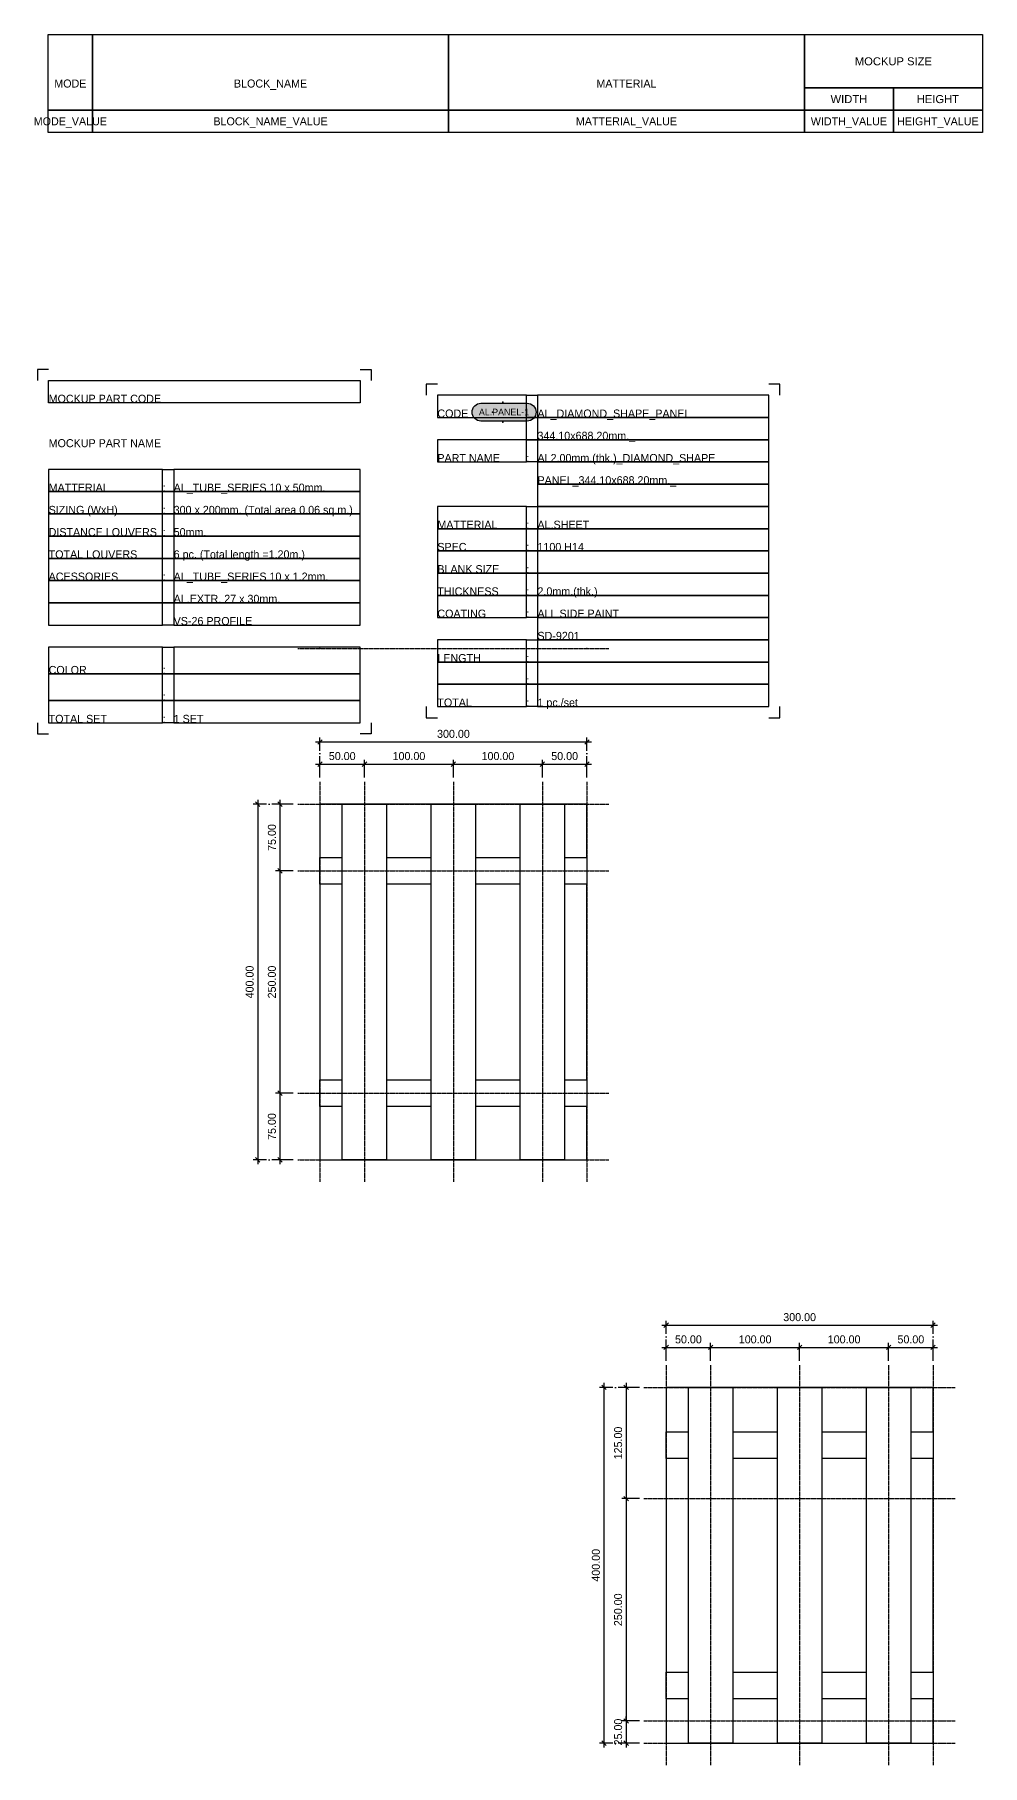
# Model space of a CAD drawing. Header units: millimetres. Extents: x -244126 to 368105, y -173968 to 259060.
# Drawn here: x -2555 to -1490, y 13661 to 15607 of the extents above; entities that cross this region are included whole.
import ezdxf
from ezdxf.enums import TextEntityAlignment as Align

# ---------------------------------------------------------------- set-up
doc = ezdxf.new("R2010")
doc.units = ezdxf.units.MM
doc.header["$MEASUREMENT"] = 0
for name, pattern in [('ACAD_ISO04W100', [30, 24, -3, 0, -3]), ('BORDER2', [22.225, 6.35, -3.175, 6.35, -3.175, 0, -3.175]), ('CENTER', [2, 1.25, -0.25, 0.25, -0.25])]:
    doc.linetypes.add(name, pattern=pattern)
for name, color, linetype in [('000 - GRID', 8, 'CENTER'), ('000 - H A T C H', 8, 'Continuous'), ('000 - SYMBOL CON', 1, 'Continuous'), ('000 - T E X T', 4, 'Continuous'), ('000 - WIPEOUT', 250, 'Continuous'), ('001 - ASCESSORIES', 1, 'Continuous'), ('002 - STRUCTURAL STEEL', 4, 'Continuous'), ('A04_TUBE SERIES', 7, 'Continuous')]:
    doc.layers.add(name, color=color, linetype=linetype)
doc.styles.add('CORDIA', font='cordia.shx')
doc.styles.add('MtXpl_BrowalliaUPC', font='BrowalliaUPC.ttf')
doc.styles.get("Standard").update_dxf_attribs({"font": 'arial.ttf'})
doc.styles.add('TA', font='Cordia New.ttf', dxfattribs={"height": 4.5})
doc.dimstyles.new('DIM E-E', dxfattribs={"dimscale": 2, "dimtxt": 0.18, "dimasz": 0.1, "dimexe": 0.1, "dimexo": 0.1, "dimgap": 0.09, "dimtad": 1, "dimtoh": 1, "dimzin": 0, "dimdsep": 46, "dimtxsty": 'CORDIA', "dimblk": 'OBLIQUE', "dimcen": 0.1, "dimdle": 0.1, "dimclrd": 40, "dimclre": 140, "dimclrt": 3, "dimadec": 0, "dimazin": 0, "dimtfac": 1, "dimtix": 1, "dimtmove": 2, "dimatfit": 3, "dimfxl": 1, "dimtolj": 1, "dimtzin": 0, "dimarcsym": 0})

# ---------------------------------------------------------------- blocks, each defined once
blk = doc.blocks.new('*U1560')
at = {"layer": 'Defpoints', "color": 250}
for points in [[(0, 2.5), (-2.5, 2.5), (-2.5, 0)], [(70, 2.5), (72.5, 2.5), (72.5, 0)], [(-2.5, -77), (-2.5, -79.5), (0, -79.5)], [(72.5, -77), (72.5, -79.5), (70, -79.5)]]:
    blk.add_lwpolyline(points, dxfattribs=at)
for points in [[(0, 0), (70, 0), (70, -5), (0, -5)], [(0, -25), (25.6, -25), (25.6, -20), (0, -20)], [(25.6, -20), (28.1, -20), (28.1, -25), (25.6, -25)], [(28.1, -25), (70, -25), (70, -20), (28.1, -20)], [(0, -30), (25.6, -30), (25.6, -25), (0, -25)], [(25.6, -25), (28.1, -25), (28.1, -30), (25.6, -30)], [(28.1, -30), (70, -30), (70, -25), (28.1, -25)], [(0, -35), (25.6, -35), (25.6, -30), (0, -30)], [(25.6, -30), (28.1, -30), (28.1, -35), (25.6, -35)], [(28.1, -35), (70, -35), (70, -30), (28.1, -30)], [(0, -40), (25.6, -40), (25.6, -35), (0, -35)], [(25.6, -35), (28.1, -35), (28.1, -40), (25.6, -40)], [(28.1, -40), (70, -40), (70, -35), (28.1, -35)], [(0, -45), (25.6, -45), (25.6, -40), (0, -40)], [(25.6, -40), (28.1, -40), (28.1, -45), (25.6, -45)], [(28.1, -45), (70, -45), (70, -40), (28.1, -40)], [(0, -50), (25.6, -50), (25.6, -45), (0, -45)], [(25.6, -45), (28.1, -45), (28.1, -50), (25.6, -50)], [(28.1, -50), (70, -50), (70, -45), (28.1, -45)], [(0, -55), (25.6, -55), (25.6, -50), (0, -50)], [(25.6, -50), (28.1, -50), (28.1, -55), (25.6, -55)], [(28.1, -55), (70, -55), (70, -50), (28.1, -50)], [(0, -66), (25.6, -66), (25.6, -60), (0, -60)], [(25.6, -60), (28.1, -60), (28.1, -66), (25.6, -66)], [(28.1, -66), (70, -66), (70, -60), (28.1, -60)], [(0, -72), (25.6, -72), (25.6, -66), (0, -66)], [(25.6, -66), (28.1, -66), (28.1, -72), (25.6, -72)], [(28.1, -72), (70, -72), (70, -66), (28.1, -66)], [(0, -77), (25.6, -77), (25.6, -72), (0, -72)], [(25.6, -72), (28.1, -72), (28.1, -77), (25.6, -77)], [(28.1, -77), (70, -77), (70, -72), (28.1, -72)]]:
    blk.add_lwpolyline(points, close=True, dxfattribs=at)
at = {"layer": '000 - T E X T', "linetype": 'BORDER2', "style": 'TA'}
for s, p in [('MOCKUP PART CODE', (0, -5)), ('MOCKUP PART NAME', (0, -15)), ('MATTERIAL', (0, -25)), (':', (25.6, -25)), ('SIZING (WxH)', (0, -30)), (':', (25.6, -30)), ('DISTANCE LOUVERS', (0, -35)), (':', (25.6, -35)), ('TOTAL LOUVERS', (0, -40)), ('ACESSORIES', (0, -45)), (':', (25.6, -45)), (':', (25.6, -66)), (':', (25.6, -72)), ('TOTAL SET', (0, -77)), (':', (25.6, -77))]:
    blk.add_text(s, height=1.8, dxfattribs=at).set_placement(p)
blk.add_text('COLOR', height=1.8, dxfattribs=at).set_placement((0, -65.1), align=Align.MIDDLE_LEFT)
at = {"layer": '000 - T E X T', "style": 'TA'}
for tag, p in [('CODE_VALUE_1', (28.1, -5)), ('CODE_VALUE_2', (28.1, -10)), ('PART_NAME_VALUE_1', (28.1, -15)), ('PART_NAME_VALUE_2', (28.1, -20)), ('MATTERIAL_VALUE', (28.1, -25)), ('SIZING_VALUE', (28.1, -30)), ('DISTANCE_LOUVERS_VALUE', (28.1, -35)), ('TOTAL_LOUVERS_VALUE1', (28.1, -40)), ('ACESSORIES_VALUE1', (28.1, -45)), ('ACESSORIES_VALUE2', (28.1, -50)), ('ACESSORIES_VALUE3', (28.1, -55)), ('COATING_VALUE_1', (28.1, -66)), ('COATING_VALUE_2', (28.1, -72)), ('TOTAL_SET_VALUE', (28.1, -77))]:
    blk.add_attdef(tag, p, '', height=1.8, dxfattribs=at)
blk = doc.blocks.new('*U560')
at = {"layer": '002 - STRUCTURAL STEEL', "color": 0, "linetype": 'ByBlock'}
blk.add_lwpolyline([(0, 5), (10, 5), (10, 0), (0, 0)], close=True, dxfattribs=at)
blk = doc.blocks.new('*U561')
at = {"layer": '002 - STRUCTURAL STEEL', "color": 0, "linetype": 'ByBlock'}
blk.add_lwpolyline([(0, 17), (10, 17), (10, 0), (0, 0)], close=True, dxfattribs=at)
blk = doc.blocks.new('*U567')
at = {"layer": '002 - STRUCTURAL STEEL', "color": 0, "linetype": 'ByBlock'}
blk.add_lwpolyline([(0, 17), (80, 17), (80, 0), (0, 0)], close=True, dxfattribs=at)
blk = doc.blocks.new('*U4911')
at = {"layer": '002 - STRUCTURAL STEEL', "color": 0, "linetype": 'ByBlock'}
blk.add_lwpolyline([(0, 5), (80, 5), (80, 0), (0, 0)], close=True, dxfattribs=at)
blk = doc.blocks.new('*U568')
at = {"layer": '002 - STRUCTURAL STEEL', "color": 0, "linetype": 'ByBlock'}
blk.add_lwpolyline([(0, 12), (40, 12), (40, 0), (0, 0)], close=True, dxfattribs=at)
blk = doc.blocks.new('*U4914')
at = {"layer": '002 - STRUCTURAL STEEL', "color": 0, "linetype": 'ByBlock'}
blk.add_lwpolyline([(0, 5), (20, 5), (20, 0), (0, 0)], close=True, dxfattribs=at)
blk = doc.blocks.new('A$C829836ee')
for p in [(0, 3), (0, -3)]:
    blk.add_point(p)
blk = doc.blocks.new('*U4979')
at = {"layer": '000 - H A T C H'}
h = blk.add_hatch(color=250, dxfattribs=at)
h.dxf.hatch_style = 1
edge = h.paths.add_edge_path()
edge.add_arc((9.8, -3.8), 2, 90, 270, ccw=False)
edge.add_line((9.8, -1.8), (20.19, -1.8))
edge.add_arc((20.19, -3.8), 2, -90, 90, ccw=False)
edge.add_line((20.19, -5.8), (9.8, -5.8))
at = {"layer": '000 - SYMBOL CON', "color": 2}
blk.add_lwpolyline([(9.8, -5.8, -1), (9.8, -1.8), (20.19, -1.8, -1), (20.19, -5.8)], format="xyb", close=True, dxfattribs=at)
at = {"layer": 'A04_TUBE SERIES', "color": 3}
blk.add_point((12.41, -3.8), dxfattribs=at)
at = {"layer": 'Defpoints', "color": 250}
for points in [[(0, 2.5), (-2.5, 2.5), (-2.5, 0)], [(77, 0), (77, 2.5), (74.5, 2.5)], [(-2.5, -70), (-2.5, -72.5), (0, -72.5)], [(74.5, -72.5), (77, -72.5), (77, -70)]]:
    blk.add_lwpolyline(points, dxfattribs=at)
for points in [[(0, -5), (20, -5), (20, 0), (0, 0)], [(20, 0), (22.5, 0), (22.5, -5), (20, -5)], [(22.5, -5), (74.5, -5), (74.5, 0), (22.5, 0)], [(20, -5), (22.5, -5), (22.5, -10), (20, -10)], [(22.5, -10), (74.5, -10), (74.5, -5), (22.5, -5)], [(0, -15), (20, -15), (20, -10), (0, -10)], [(20, -10), (22.5, -10), (22.5, -15), (20, -15)], [(22.5, -15), (74.5, -15), (74.5, -10), (22.5, -10)], [(22.5, -20), (74.5, -20), (74.5, -15), (22.5, -15)], [(22.5, -25), (74.5, -25), (74.5, -20), (22.5, -20)], [(0, -30), (20, -30), (20, -25), (0, -25)], [(20, -25), (22.5, -25), (22.5, -30), (20, -30)], [(22.5, -30), (74.5, -30), (74.5, -25), (22.5, -25)], [(0, -35), (20, -35), (20, -30), (0, -30)], [(20, -30), (22.5, -30), (22.5, -35), (20, -35)], [(22.5, -35), (74.5, -35), (74.5, -30), (22.5, -30)], [(0, -40), (20, -40), (20, -35), (0, -35)], [(20, -35), (22.5, -35), (22.5, -40), (20, -40)], [(22.5, -40), (74.5, -40), (74.5, -35), (22.5, -35)], [(0, -45), (20, -45), (20, -40), (0, -40)], [(20, -40), (22.5, -40), (22.5, -45), (20, -45)], [(22.5, -45), (74.5, -45), (74.5, -40), (22.5, -40)], [(0, -50), (20, -50), (20, -45), (0, -45)], [(20, -45), (22.5, -45), (22.5, -50), (20, -50)], [(22.5, -50), (74.5, -50), (74.5, -45), (22.5, -45)], [(22.5, -55), (74.5, -55), (74.5, -50), (22.5, -50)], [(0, -60), (20, -60), (20, -55), (0, -55)], [(20, -55), (22.5, -55), (22.5, -60), (20, -60)], [(22.5, -60), (74.5, -60), (74.5, -55), (22.5, -55)], [(0, -65), (20, -65), (20, -60), (0, -60)], [(20, -60), (22.5, -60), (22.5, -65), (20, -65)], [(22.5, -65), (74.5, -65), (74.5, -60), (22.5, -60)], [(0, -70), (20, -70), (20, -65), (0, -65)], [(20, -65), (22.5, -65), (22.5, -70), (20, -70)], [(22.5, -70), (74.5, -70), (74.5, -65), (22.5, -65)]]:
    blk.add_lwpolyline(points, close=True, dxfattribs=at)
at = {"xscale": 0.7454636594928784, "yscale": 0.7454636594928784, "zscale": 0.7454636594928784}
blk.add_blockref('A$C829836ee', (14.71, -3.8), dxfattribs=at)
at = {"layer": '000 - T E X T', "linetype": 'BORDER2', "style": 'TA'}
for s, p in [('CODE', (0, -5)), ('PART NAME', (0, -15)), (':', (20, -15)), ('MATTERIAL', (0, -30)), (':', (20, -30)), ('SPEC', (0, -35)), (':', (20, -35)), ('BLANK SIZE', (0, -40)), (':', (20, -40)), ('THICKNESS', (0, -45)), (':', (20, -45)), ('COATING', (0, -50)), (':', (20, -50)), ('LENGTH', (0, -60)), (':', (20, -60)), (':', (20, -65)), ('TOTAL', (0, -70)), (':', (20, -70))]:
    blk.add_text(s, height=1.8, dxfattribs=at).set_placement(p)
at = {"layer": '000 - T E X T', "style": 'TA', "flags": 1}
blk.add_attdef('BLK_NAME', (1.99, 0.93), '', height=1.8, dxfattribs=at)
at = {"layer": '000 - T E X T', "style": 'MtXpl_BrowalliaUPC'}
blk.add_attdef('NO.CODE', text='', height=1.49, dxfattribs=at).set_placement((14.98, -3.76), align=Align.MIDDLE_CENTER)
at = {"layer": '000 - T E X T', "style": 'TA'}
for tag, p in [('CODE_VALUE_1', (22.5, -5)), ('CODE_VALUE_2', (22.5, -10)), ('PART_NAME_VALUE_1', (22.5, -15)), ('PART_NAME_VALUE_2', (22.5, -20)), ('PART_NAME_VALUE_3', (22.5, -25)), ('MATTERIAL_VALUE_1', (22.5, -30)), ('SPEC_VALUE', (22.5, -35)), ('BLANK_SIZE_VALUE', (22.5, -40)), ('THICKNESS_VALUE', (22.5, -45)), ('COATING_VALUE_1', (22.5, -50)), ('COATING_VALUE_2', (22.5, -55)), ('LENGTH_VALUE_1', (22.5, -60)), ('LENGTH_VALUE_2', (22.5, -65)), ('TOTAL_VALUE', (22.5, -70))]:
    blk.add_attdef(tag, p, '', height=1.8, dxfattribs=at)
blk = doc.blocks.new('*U745')
at = {"color": 3}
blk.add_point((0, -400), dxfattribs=at)
at = {"layer": '000 - GRID', "color": 0, "linetype": 'ByBlock'}
blk.add_line((0, 25), (0, -425), dxfattribs=at)
at = {"layer": '000 - GRID', "color": 0}
blk.add_point((0, 0), dxfattribs=at)
at = {"style": 'TA', "flags": 1}
blk.add_attdef('LOCATION', (6, 6), '', height=4.5, dxfattribs=at)
blk = doc.blocks.new('*U548')
at = {"color": 3}
blk.add_point((0, -300), dxfattribs=at)
at = {"layer": '000 - GRID', "color": 0, "linetype": 'ByBlock'}
blk.add_line((0, 25), (0, -325), dxfattribs=at)
at = {"layer": '000 - GRID', "color": 0}
blk.add_point((0, 0), dxfattribs=at)
at = {"style": 'TA', "flags": 1}
blk.add_attdef('LOCATION', (6, 6), '', height=4.5, dxfattribs=at)
blk = doc.blocks.new('*U746')
at = {"color": 0}
blk.add_wipeout([(-150, 15), (150, 15), (150, -15), (-150, -15)], dxfattribs=at).dxf.layer = '000 - WIPEOUT'
at = {"layer": '002 - STRUCTURAL STEEL', "color": 0, "linetype": 'ByBlock'}
blk.add_lwpolyline([(-150, 15), (150, 15), (150, -15), (-150, -15)], close=True, dxfattribs=at)
blk = doc.blocks.new('*U747')
at = {"color": 0}
blk.add_wipeout([(-25, 400), (25, 400), (25, 0), (-25, 0)], dxfattribs=at).dxf.layer = '000 - WIPEOUT'
at = {"layer": '002 - STRUCTURAL STEEL', "color": 0, "linetype": 'ByBlock'}
blk.add_lwpolyline([(-25, 400), (25, 400), (25, 0), (-25, 0)], close=True, dxfattribs=at)
blk = doc.blocks.new('_Oblique')
at = {"color": 0, "linetype": 'ByBlock', "lineweight": -2}
blk.add_line((-0.5, -0.5), (0.5, 0.5), dxfattribs=at)
blk = doc.blocks.new('*D2391')
at = {"layer": 'A04_TUBE SERIES', "color": 40, "lineweight": -2, "transparency": 16777216}
blk.add_line((-1850.2, 14130.8), (-1790.2, 14130.8), dxfattribs=at)
at = {"layer": 'A04_TUBE SERIES', "color": 140, "linetype": 'ACAD_ISO04W100', "lineweight": -2, "transparency": 16777216}
for p, q in [((-1845.2, 14115.8), (-1845.2, 14135.8)), ((-1795.2, 14115.8), (-1795.2, 14135.8))]:
    blk.add_line(p, q, dxfattribs=at)
at = {"layer": 'Defpoints', "color": 0, "transparency": 16777216}
for p in [(-1795.2, 14130.8), (-1845.2, 14110.8), (-1795.2, 14110.8)]:
    blk.add_point(p, dxfattribs=at)
at = {"layer": 'A04_TUBE SERIES', "color": 40, "lineweight": -2, "transparency": 16777216, "xscale": 5, "yscale": 5, "zscale": 5, "rotation": 180}
blk.add_blockref('_Oblique', (-1845.2, 14130.8), dxfattribs=at)
at = {"layer": 'A04_TUBE SERIES', "color": 40, "lineweight": -2, "transparency": 16777216, "xscale": 5, "yscale": 5, "zscale": 5}
blk.add_blockref('_Oblique', (-1795.2, 14130.8), dxfattribs=at)
at = {"layer": 'A04_TUBE SERIES', "color": 3, "transparency": 16777216, "insert": (-1820.2, 14139.8), "char_height": 9, "attachment_point": 5, "style": 'CORDIA'}
blk.add_mtext('\\A1;50.00', dxfattribs=at)
blk = doc.blocks.new('*D2392')
at = {"layer": 'A04_TUBE SERIES', "color": 40, "lineweight": -2, "transparency": 16777216}
blk.add_line((-1800.2, 14130.8), (-1690.2, 14130.8), dxfattribs=at)
at = {"layer": 'A04_TUBE SERIES', "color": 140, "linetype": 'ACAD_ISO04W100', "lineweight": -2, "transparency": 16777216}
for p, q in [((-1795.2, 14115.8), (-1795.2, 14135.8)), ((-1695.2, 14115.8), (-1695.2, 14135.8))]:
    blk.add_line(p, q, dxfattribs=at)
at = {"layer": 'Defpoints', "color": 0, "transparency": 16777216}
for p in [(-1695.2, 14130.8), (-1795.2, 14110.8), (-1695.2, 14110.8)]:
    blk.add_point(p, dxfattribs=at)
at = {"layer": 'A04_TUBE SERIES', "color": 40, "lineweight": -2, "transparency": 16777216, "xscale": 5, "yscale": 5, "zscale": 5, "rotation": 180}
blk.add_blockref('_Oblique', (-1795.2, 14130.8), dxfattribs=at)
at = {"layer": 'A04_TUBE SERIES', "color": 40, "lineweight": -2, "transparency": 16777216, "xscale": 5, "yscale": 5, "zscale": 5}
blk.add_blockref('_Oblique', (-1695.2, 14130.8), dxfattribs=at)
at = {"layer": 'A04_TUBE SERIES', "color": 3, "transparency": 16777216, "insert": (-1745.2, 14139.8), "char_height": 9, "attachment_point": 5, "style": 'CORDIA'}
blk.add_mtext('\\A1;100.00', dxfattribs=at)
blk = doc.blocks.new('*D2393')
at = {"layer": 'A04_TUBE SERIES', "color": 40, "lineweight": -2, "transparency": 16777216}
blk.add_line((-1700.2, 14130.8), (-1590.2, 14130.8), dxfattribs=at)
at = {"layer": 'A04_TUBE SERIES', "color": 140, "linetype": 'ACAD_ISO04W100', "lineweight": -2, "transparency": 16777216}
for p, q in [((-1695.2, 14115.8), (-1695.2, 14135.8)), ((-1595.2, 14115.8), (-1595.2, 14135.8))]:
    blk.add_line(p, q, dxfattribs=at)
at = {"layer": 'Defpoints', "color": 0, "transparency": 16777216}
for p in [(-1595.2, 14130.8), (-1695.2, 14110.8), (-1595.2, 14110.8)]:
    blk.add_point(p, dxfattribs=at)
at = {"layer": 'A04_TUBE SERIES', "color": 40, "lineweight": -2, "transparency": 16777216, "xscale": 5, "yscale": 5, "zscale": 5, "rotation": 180}
blk.add_blockref('_Oblique', (-1695.2, 14130.8), dxfattribs=at)
at = {"layer": 'A04_TUBE SERIES', "color": 40, "lineweight": -2, "transparency": 16777216, "xscale": 5, "yscale": 5, "zscale": 5}
blk.add_blockref('_Oblique', (-1595.2, 14130.8), dxfattribs=at)
at = {"layer": 'A04_TUBE SERIES', "color": 3, "transparency": 16777216, "insert": (-1645.2, 14139.8), "char_height": 9, "attachment_point": 5, "style": 'CORDIA'}
blk.add_mtext('\\A1;100.00', dxfattribs=at)
blk = doc.blocks.new('*D2394')
at = {"layer": 'A04_TUBE SERIES', "color": 40, "lineweight": -2, "transparency": 16777216}
blk.add_line((-1600.2, 14130.8), (-1540.2, 14130.8), dxfattribs=at)
at = {"layer": 'A04_TUBE SERIES', "color": 140, "linetype": 'ACAD_ISO04W100', "lineweight": -2, "transparency": 16777216}
for p, q in [((-1595.2, 14115.8), (-1595.2, 14135.8)), ((-1545.2, 14115.8), (-1545.2, 14135.8))]:
    blk.add_line(p, q, dxfattribs=at)
at = {"layer": 'Defpoints', "color": 0, "transparency": 16777216}
for p in [(-1545.2, 14130.8), (-1595.2, 14110.8), (-1545.2, 14110.8)]:
    blk.add_point(p, dxfattribs=at)
at = {"layer": 'A04_TUBE SERIES', "color": 40, "lineweight": -2, "transparency": 16777216, "xscale": 5, "yscale": 5, "zscale": 5, "rotation": 180}
blk.add_blockref('_Oblique', (-1595.2, 14130.8), dxfattribs=at)
at = {"layer": 'A04_TUBE SERIES', "color": 40, "lineweight": -2, "transparency": 16777216, "xscale": 5, "yscale": 5, "zscale": 5}
blk.add_blockref('_Oblique', (-1545.2, 14130.8), dxfattribs=at)
at = {"layer": 'A04_TUBE SERIES', "color": 3, "transparency": 16777216, "insert": (-1570.2, 14139.8), "char_height": 9, "attachment_point": 5, "style": 'CORDIA'}
blk.add_mtext('\\A1;50.00', dxfattribs=at)
blk = doc.blocks.new('*D2395')
at = {"layer": 'A04_TUBE SERIES', "color": 40, "lineweight": -2, "transparency": 16777216}
blk.add_line((-1890.2, 14090.8), (-1890.2, 13955.8), dxfattribs=at)
at = {"layer": 'A04_TUBE SERIES', "color": 140, "linetype": 'ACAD_ISO04W100', "lineweight": -2, "transparency": 16777216}
for p, q in [((-1875.2, 14085.8), (-1895.2, 14085.8)), ((-1875.2, 13960.8), (-1895.2, 13960.8))]:
    blk.add_line(p, q, dxfattribs=at)
at = {"layer": 'Defpoints', "color": 0, "transparency": 16777216}
for p in [(-1870.2, 14085.8), (-1890.2, 13960.8), (-1870.2, 13960.8)]:
    blk.add_point(p, dxfattribs=at)
at = {"layer": 'A04_TUBE SERIES', "color": 40, "lineweight": -2, "transparency": 16777216, "xscale": 5, "yscale": 5, "zscale": 5}
for p, rotation in [((-1890.2, 14085.8), 90), ((-1890.2, 13960.8), 270)]:
    blk.add_blockref('_Oblique', p, dxfattribs=dict(at, rotation=rotation))
at = {"layer": 'A04_TUBE SERIES', "color": 3, "transparency": 16777216, "insert": (-1899.2, 14023.3), "char_height": 9, "attachment_point": 5, "rotation": 90, "style": 'CORDIA'}
blk.add_mtext('\\A1;125.00', dxfattribs=at)
blk = doc.blocks.new('*D2396')
at = {"layer": 'A04_TUBE SERIES', "color": 140, "linetype": 'ACAD_ISO04W100', "lineweight": -2, "transparency": 16777216}
for p, q in [((-1875.2, 13960.8), (-1895.2, 13960.8)), ((-1875.2, 13710.8), (-1895.2, 13710.8))]:
    blk.add_line(p, q, dxfattribs=at)
at = {"layer": 'A04_TUBE SERIES', "color": 40, "lineweight": -2, "transparency": 16777216}
blk.add_line((-1890.2, 13965.8), (-1890.2, 13705.8), dxfattribs=at)
at = {"layer": 'Defpoints', "color": 0, "transparency": 16777216}
for p in [(-1870.2, 13960.8), (-1890.2, 13710.8), (-1870.2, 13710.8)]:
    blk.add_point(p, dxfattribs=at)
at = {"layer": 'A04_TUBE SERIES', "color": 40, "lineweight": -2, "transparency": 16777216, "xscale": 5, "yscale": 5, "zscale": 5}
for p, rotation in [((-1890.2, 13960.8), 90), ((-1890.2, 13710.8), 270)]:
    blk.add_blockref('_Oblique', p, dxfattribs=dict(at, rotation=rotation))
at = {"layer": 'A04_TUBE SERIES', "color": 3, "transparency": 16777216, "insert": (-1899.2, 13835.8), "char_height": 9, "attachment_point": 5, "rotation": 90, "style": 'CORDIA'}
blk.add_mtext('\\A1;250.00', dxfattribs=at)
blk = doc.blocks.new('*D2397')
at = {"layer": 'A04_TUBE SERIES', "color": 140, "linetype": 'ACAD_ISO04W100', "lineweight": -2, "transparency": 16777216}
for p, q in [((-1875.2, 13710.8), (-1895.2, 13710.8)), ((-1875.2, 13685.8), (-1895.2, 13685.8))]:
    blk.add_line(p, q, dxfattribs=at)
at = {"layer": 'A04_TUBE SERIES', "color": 40, "lineweight": -2, "transparency": 16777216}
for p, q in [((-1890.2, 13710.8), (-1890.2, 13715.8)), ((-1890.2, 13710.8), (-1890.2, 13685.8)), ((-1890.2, 13685.8), (-1890.2, 13680.8))]:
    blk.add_line(p, q, dxfattribs=at)
at = {"layer": 'Defpoints', "color": 0, "transparency": 16777216}
for p in [(-1870.2, 13710.8), (-1890.2, 13685.8), (-1870.2, 13685.8)]:
    blk.add_point(p, dxfattribs=at)
at = {"layer": 'A04_TUBE SERIES', "color": 40, "lineweight": -2, "transparency": 16777216, "xscale": 5, "yscale": 5, "zscale": 5}
for p, rotation in [((-1890.2, 13710.8), 270), ((-1890.2, 13685.8), 90)]:
    blk.add_blockref('_Oblique', p, dxfattribs=dict(at, rotation=rotation))
at = {"layer": 'A04_TUBE SERIES', "color": 3, "transparency": 16777216, "insert": (-1899.2, 13698.3), "char_height": 9, "attachment_point": 5, "rotation": 90, "style": 'CORDIA'}
blk.add_mtext('\\A1;25.00', dxfattribs=at)
blk = doc.blocks.new('*D2382')
at = {"layer": 'A04_TUBE SERIES', "color": 40, "lineweight": -2, "transparency": 16777216}
blk.add_line((-1850.2, 14155.8), (-1540.2, 14155.8), dxfattribs=at)
at = {"layer": 'A04_TUBE SERIES', "color": 140, "linetype": 'ACAD_ISO04W100', "lineweight": -2, "transparency": 16777216}
for p, q in [((-1845.2, 14115.8), (-1845.2, 14160.8)), ((-1545.2, 14115.8), (-1545.2, 14160.8))]:
    blk.add_line(p, q, dxfattribs=at)
at = {"layer": 'Defpoints', "color": 0, "transparency": 16777216}
for p in [(-1545.2, 14155.8), (-1845.2, 14110.8), (-1545.2, 14110.8)]:
    blk.add_point(p, dxfattribs=at)
at = {"layer": 'A04_TUBE SERIES', "color": 40, "lineweight": -2, "transparency": 16777216, "xscale": 5, "yscale": 5, "zscale": 5, "rotation": 180}
blk.add_blockref('_Oblique', (-1845.2, 14155.8), dxfattribs=at)
at = {"layer": 'A04_TUBE SERIES', "color": 40, "lineweight": -2, "transparency": 16777216, "xscale": 5, "yscale": 5, "zscale": 5}
blk.add_blockref('_Oblique', (-1545.2, 14155.8), dxfattribs=at)
at = {"layer": 'A04_TUBE SERIES', "color": 3, "transparency": 16777216, "insert": (-1695.2, 14164.8), "char_height": 9, "attachment_point": 5, "style": 'CORDIA'}
blk.add_mtext('\\A1;300.00', dxfattribs=at)
blk = doc.blocks.new('*D2383')
at = {"layer": 'A04_TUBE SERIES', "color": 40, "lineweight": -2, "transparency": 16777216}
blk.add_line((-1915.2, 14090.8), (-1915.2, 13680.8), dxfattribs=at)
at = {"layer": 'A04_TUBE SERIES', "color": 140, "linetype": 'ACAD_ISO04W100', "lineweight": -2, "transparency": 16777216}
for p, q in [((-1875.2, 14085.8), (-1920.2, 14085.8)), ((-1875.2, 13685.8), (-1920.2, 13685.8))]:
    blk.add_line(p, q, dxfattribs=at)
at = {"layer": 'Defpoints', "color": 0, "transparency": 16777216}
for p in [(-1870.2, 14085.8), (-1915.2, 13685.8), (-1870.2, 13685.8)]:
    blk.add_point(p, dxfattribs=at)
at = {"layer": 'A04_TUBE SERIES', "color": 40, "lineweight": -2, "transparency": 16777216, "xscale": 5, "yscale": 5, "zscale": 5}
for p, rotation in [((-1915.2, 14085.8), 90), ((-1915.2, 13685.8), 270)]:
    blk.add_blockref('_Oblique', p, dxfattribs=dict(at, rotation=rotation))
at = {"layer": 'A04_TUBE SERIES', "color": 3, "transparency": 16777216, "insert": (-1924.2, 13885.8), "char_height": 9, "attachment_point": 5, "rotation": 90, "style": 'CORDIA'}
blk.add_mtext('\\A1;400.00', dxfattribs=at)
blk = doc.blocks.new('*D2368')
at = {"layer": 'A04_TUBE SERIES', "color": 140, "linetype": 'ACAD_ISO04W100', "lineweight": -2, "transparency": 16777216}
for p, q in [((-2234.3, 14771.7), (-2234.3, 14791.7)), ((-2184.3, 14771.7), (-2184.3, 14791.7))]:
    blk.add_line(p, q, dxfattribs=at)
at = {"layer": 'A04_TUBE SERIES', "color": 40, "lineweight": -2, "transparency": 16777216}
blk.add_line((-2239.3, 14786.7), (-2179.3, 14786.7), dxfattribs=at)
at = {"layer": 'Defpoints', "color": 0, "transparency": 16777216}
for p in [(-2184.3, 14786.7), (-2234.3, 14766.7), (-2184.3, 14766.7)]:
    blk.add_point(p, dxfattribs=at)
at = {"layer": 'A04_TUBE SERIES', "color": 40, "lineweight": -2, "transparency": 16777216, "xscale": 5, "yscale": 5, "zscale": 5, "rotation": 180}
blk.add_blockref('_Oblique', (-2234.3, 14786.7), dxfattribs=at)
at = {"layer": 'A04_TUBE SERIES', "color": 40, "lineweight": -2, "transparency": 16777216, "xscale": 5, "yscale": 5, "zscale": 5}
blk.add_blockref('_Oblique', (-2184.3, 14786.7), dxfattribs=at)
at = {"layer": 'A04_TUBE SERIES', "color": 3, "transparency": 16777216, "insert": (-2209.3, 14795.7), "char_height": 9, "attachment_point": 5, "style": 'CORDIA'}
blk.add_mtext('\\A1;50.00', dxfattribs=at)
blk = doc.blocks.new('*D2369')
at = {"layer": 'A04_TUBE SERIES', "color": 140, "linetype": 'ACAD_ISO04W100', "lineweight": -2, "transparency": 16777216}
for p, q in [((-2184.3, 14771.7), (-2184.3, 14791.7)), ((-2084.3, 14771.7), (-2084.3, 14791.7))]:
    blk.add_line(p, q, dxfattribs=at)
at = {"layer": 'A04_TUBE SERIES', "color": 40, "lineweight": -2, "transparency": 16777216}
blk.add_line((-2189.3, 14786.7), (-2079.3, 14786.7), dxfattribs=at)
at = {"layer": 'Defpoints', "color": 0, "transparency": 16777216}
for p in [(-2084.3, 14786.7), (-2184.3, 14766.7), (-2084.3, 14766.7)]:
    blk.add_point(p, dxfattribs=at)
at = {"layer": 'A04_TUBE SERIES', "color": 40, "lineweight": -2, "transparency": 16777216, "xscale": 5, "yscale": 5, "zscale": 5, "rotation": 180}
blk.add_blockref('_Oblique', (-2184.3, 14786.7), dxfattribs=at)
at = {"layer": 'A04_TUBE SERIES', "color": 40, "lineweight": -2, "transparency": 16777216, "xscale": 5, "yscale": 5, "zscale": 5}
blk.add_blockref('_Oblique', (-2084.3, 14786.7), dxfattribs=at)
at = {"layer": 'A04_TUBE SERIES', "color": 3, "transparency": 16777216, "insert": (-2134.3, 14795.7), "char_height": 9, "attachment_point": 5, "style": 'CORDIA'}
blk.add_mtext('\\A1;100.00', dxfattribs=at)
blk = doc.blocks.new('*D2370')
at = {"layer": 'A04_TUBE SERIES', "color": 140, "linetype": 'ACAD_ISO04W100', "lineweight": -2, "transparency": 16777216}
for p, q in [((-2084.3, 14771.7), (-2084.3, 14791.7)), ((-1984.3, 14771.7), (-1984.3, 14791.7))]:
    blk.add_line(p, q, dxfattribs=at)
at = {"layer": 'A04_TUBE SERIES', "color": 40, "lineweight": -2, "transparency": 16777216}
blk.add_line((-2089.3, 14786.7), (-1979.3, 14786.7), dxfattribs=at)
at = {"layer": 'Defpoints', "color": 0, "transparency": 16777216}
for p in [(-1984.3, 14786.7), (-2084.3, 14766.7), (-1984.3, 14766.7)]:
    blk.add_point(p, dxfattribs=at)
at = {"layer": 'A04_TUBE SERIES', "color": 40, "lineweight": -2, "transparency": 16777216, "xscale": 5, "yscale": 5, "zscale": 5, "rotation": 180}
blk.add_blockref('_Oblique', (-2084.3, 14786.7), dxfattribs=at)
at = {"layer": 'A04_TUBE SERIES', "color": 40, "lineweight": -2, "transparency": 16777216, "xscale": 5, "yscale": 5, "zscale": 5}
blk.add_blockref('_Oblique', (-1984.3, 14786.7), dxfattribs=at)
at = {"layer": 'A04_TUBE SERIES', "color": 3, "transparency": 16777216, "insert": (-2034.3, 14795.7), "char_height": 9, "attachment_point": 5, "style": 'CORDIA'}
blk.add_mtext('\\A1;100.00', dxfattribs=at)
blk = doc.blocks.new('*D2362')
at = {"layer": 'A04_TUBE SERIES', "color": 140, "linetype": 'ACAD_ISO04W100', "lineweight": -2, "transparency": 16777216}
for p, q in [((-1984.3, 14771.7), (-1984.3, 14791.7)), ((-1934.3, 14771.7), (-1934.3, 14791.7))]:
    blk.add_line(p, q, dxfattribs=at)
at = {"layer": 'A04_TUBE SERIES', "color": 40, "lineweight": -2, "transparency": 16777216}
blk.add_line((-1989.3, 14786.7), (-1929.3, 14786.7), dxfattribs=at)
at = {"layer": 'Defpoints', "color": 0, "transparency": 16777216}
for p in [(-1934.3, 14786.7), (-1984.3, 14766.7), (-1934.3, 14766.7)]:
    blk.add_point(p, dxfattribs=at)
at = {"layer": 'A04_TUBE SERIES', "color": 40, "lineweight": -2, "transparency": 16777216, "xscale": 5, "yscale": 5, "zscale": 5, "rotation": 180}
blk.add_blockref('_Oblique', (-1984.3, 14786.7), dxfattribs=at)
at = {"layer": 'A04_TUBE SERIES', "color": 40, "lineweight": -2, "transparency": 16777216, "xscale": 5, "yscale": 5, "zscale": 5}
blk.add_blockref('_Oblique', (-1934.3, 14786.7), dxfattribs=at)
at = {"layer": 'A04_TUBE SERIES', "color": 3, "transparency": 16777216, "insert": (-1959.3, 14795.7), "char_height": 9, "attachment_point": 5, "style": 'CORDIA'}
blk.add_mtext('\\A1;50.00', dxfattribs=at)
blk = doc.blocks.new('*D2363')
at = {"layer": 'A04_TUBE SERIES', "color": 140, "linetype": 'ACAD_ISO04W100', "lineweight": -2, "transparency": 16777216}
for p, q in [((-2264.3, 14741.7), (-2284.3, 14741.7)), ((-2264.3, 14666.7), (-2284.3, 14666.7))]:
    blk.add_line(p, q, dxfattribs=at)
at = {"layer": 'A04_TUBE SERIES', "color": 40, "lineweight": -2, "transparency": 16777216}
blk.add_line((-2279.3, 14746.7), (-2279.3, 14661.7), dxfattribs=at)
at = {"layer": 'Defpoints', "color": 0, "transparency": 16777216}
for p in [(-2259.3, 14741.7), (-2279.3, 14666.7), (-2259.3, 14666.7)]:
    blk.add_point(p, dxfattribs=at)
at = {"layer": 'A04_TUBE SERIES', "color": 40, "lineweight": -2, "transparency": 16777216, "xscale": 5, "yscale": 5, "zscale": 5}
for p, rotation in [((-2279.3, 14741.7), 90), ((-2279.3, 14666.7), 270)]:
    blk.add_blockref('_Oblique', p, dxfattribs=dict(at, rotation=rotation))
at = {"layer": 'A04_TUBE SERIES', "color": 3, "transparency": 16777216, "insert": (-2288.3, 14704.2), "char_height": 9, "attachment_point": 5, "rotation": 90, "style": 'CORDIA'}
blk.add_mtext('\\A1;75.00', dxfattribs=at)
blk = doc.blocks.new('*D2364')
at = {"layer": 'A04_TUBE SERIES', "color": 140, "linetype": 'ACAD_ISO04W100', "lineweight": -2, "transparency": 16777216}
for p, q in [((-2264.3, 14666.7), (-2284.3, 14666.7)), ((-2264.3, 14416.7), (-2284.3, 14416.7))]:
    blk.add_line(p, q, dxfattribs=at)
at = {"layer": 'A04_TUBE SERIES', "color": 40, "lineweight": -2, "transparency": 16777216}
blk.add_line((-2279.3, 14671.7), (-2279.3, 14411.7), dxfattribs=at)
at = {"layer": 'Defpoints', "color": 0, "transparency": 16777216}
for p in [(-2259.3, 14666.7), (-2279.3, 14416.7), (-2259.3, 14416.7)]:
    blk.add_point(p, dxfattribs=at)
at = {"layer": 'A04_TUBE SERIES', "color": 40, "lineweight": -2, "transparency": 16777216, "xscale": 5, "yscale": 5, "zscale": 5}
for p, rotation in [((-2279.3, 14666.7), 90), ((-2279.3, 14416.7), 270)]:
    blk.add_blockref('_Oblique', p, dxfattribs=dict(at, rotation=rotation))
at = {"layer": 'A04_TUBE SERIES', "color": 3, "transparency": 16777216, "insert": (-2288.3, 14541.7), "char_height": 9, "attachment_point": 5, "rotation": 90, "style": 'CORDIA'}
blk.add_mtext('\\A1;250.00', dxfattribs=at)
blk = doc.blocks.new('*D2365')
at = {"layer": 'A04_TUBE SERIES', "color": 40, "lineweight": -2, "transparency": 16777216}
blk.add_line((-2279.3, 14421.7), (-2279.3, 14336.7), dxfattribs=at)
at = {"layer": 'A04_TUBE SERIES', "color": 140, "linetype": 'ACAD_ISO04W100', "lineweight": -2, "transparency": 16777216}
for p, q in [((-2264.3, 14416.7), (-2284.3, 14416.7)), ((-2264.3, 14341.7), (-2284.3, 14341.7))]:
    blk.add_line(p, q, dxfattribs=at)
at = {"layer": 'Defpoints', "color": 0, "transparency": 16777216}
for p in [(-2259.3, 14416.7), (-2279.3, 14341.7), (-2259.3, 14341.7)]:
    blk.add_point(p, dxfattribs=at)
at = {"layer": 'A04_TUBE SERIES', "color": 40, "lineweight": -2, "transparency": 16777216, "xscale": 5, "yscale": 5, "zscale": 5}
for p, rotation in [((-2279.3, 14416.7), 90), ((-2279.3, 14341.7), 270)]:
    blk.add_blockref('_Oblique', p, dxfattribs=dict(at, rotation=rotation))
at = {"layer": 'A04_TUBE SERIES', "color": 3, "transparency": 16777216, "insert": (-2288.3, 14379.2), "char_height": 9, "attachment_point": 5, "rotation": 90, "style": 'CORDIA'}
blk.add_mtext('\\A1;75.00', dxfattribs=at)
blk = doc.blocks.new('*D2366')
at = {"layer": 'A04_TUBE SERIES', "color": 40, "lineweight": -2, "transparency": 16777216}
blk.add_line((-2239.3, 14811.7), (-1929.3, 14811.7), dxfattribs=at)
at = {"layer": 'A04_TUBE SERIES', "color": 140, "linetype": 'ACAD_ISO04W100', "lineweight": -2, "transparency": 16777216}
for p, q in [((-2234.3, 14771.7), (-2234.3, 14816.7)), ((-1934.3, 14771.7), (-1934.3, 14816.7))]:
    blk.add_line(p, q, dxfattribs=at)
at = {"layer": 'Defpoints', "color": 0, "transparency": 16777216}
for p in [(-1934.3, 14811.7), (-2234.3, 14766.7), (-1934.3, 14766.7)]:
    blk.add_point(p, dxfattribs=at)
at = {"layer": 'A04_TUBE SERIES', "color": 40, "lineweight": -2, "transparency": 16777216, "xscale": 5, "yscale": 5, "zscale": 5, "rotation": 180}
blk.add_blockref('_Oblique', (-2234.3, 14811.7), dxfattribs=at)
at = {"layer": 'A04_TUBE SERIES', "color": 40, "lineweight": -2, "transparency": 16777216, "xscale": 5, "yscale": 5, "zscale": 5}
blk.add_blockref('_Oblique', (-1934.3, 14811.7), dxfattribs=at)
at = {"layer": 'A04_TUBE SERIES', "color": 3, "transparency": 16777216, "insert": (-2084.3, 14820.7), "char_height": 9, "attachment_point": 5, "style": 'CORDIA'}
blk.add_mtext('\\A1;300.00', dxfattribs=at)
blk = doc.blocks.new('*D2367')
at = {"layer": 'A04_TUBE SERIES', "color": 140, "linetype": 'ACAD_ISO04W100', "lineweight": -2, "transparency": 16777216}
for p, q in [((-2264.3, 14741.7), (-2309.3, 14741.7)), ((-2264.3, 14341.7), (-2309.3, 14341.7))]:
    blk.add_line(p, q, dxfattribs=at)
at = {"layer": 'A04_TUBE SERIES', "color": 40, "lineweight": -2, "transparency": 16777216}
blk.add_line((-2304.3, 14746.7), (-2304.3, 14336.7), dxfattribs=at)
at = {"layer": 'Defpoints', "color": 0, "transparency": 16777216}
for p in [(-2259.3, 14741.7), (-2304.3, 14341.7), (-2259.3, 14341.7)]:
    blk.add_point(p, dxfattribs=at)
at = {"layer": 'A04_TUBE SERIES', "color": 40, "lineweight": -2, "transparency": 16777216, "xscale": 5, "yscale": 5, "zscale": 5}
for p, rotation in [((-2304.3, 14741.7), 90), ((-2304.3, 14341.7), 270)]:
    blk.add_blockref('_Oblique', p, dxfattribs=dict(at, rotation=rotation))
at = {"layer": 'A04_TUBE SERIES', "color": 3, "transparency": 16777216, "insert": (-2313.3, 14541.7), "char_height": 9, "attachment_point": 5, "rotation": 90, "style": 'CORDIA'}
blk.add_mtext('\\A1;400.00', dxfattribs=at)

msp = doc.modelspace()

# ---------------------------------------------------------------- linework, layer by layer
at = {"layer": 'A04_TUBE SERIES', "color": 3}
for points in [[(-2234.34798, 14341.72753), (-1934.34798, 14341.72753), (-1934.34798, 14741.72753), (-2234.34798, 14741.72753)], [(-1845.20602, 13685.80869), (-1545.20602, 13685.80869), (-1545.20602, 14085.80869), (-1845.20602, 14085.80869)]]:
    msp.add_lwpolyline(points, close=True, dxfattribs=at)

# ---------------------------------------------------------------- block references
at = {"color": 0, "xscale": 5, "yscale": 5, "zscale": 5}
for name, p in [('*U561', (-2539.83824, 15522.02454)), ('*U567', (-2489.83824, 15522.02454)), ('*U567', (-2089.83824, 15522.02454)), ('*U568', (-1689.83824, 15547.02454)), ('*U4914', (-1689.83824, 15522.02454)), ('*U4914', (-1589.83824, 15522.02454)), ('*U560', (-2539.83824, 15497.02454)), ('*U4911', (-2489.83824, 15497.02454)), ('*U4911', (-2089.83824, 15497.02454)), ('*U4914', (-1689.83824, 15497.02454)), ('*U4914', (-1589.83824, 15497.02454))]:
    msp.add_blockref(name, p, dxfattribs=at)
at = {"layer": '000 - GRID', "rotation": 90}
msp.add_blockref('*U548', (-2234.34798, 14916.72753), dxfattribs=at)
at = {"layer": '000 - T E X T', "xscale": 5, "yscale": 5, "zscale": 5}
msp.add_blockref('*U4979', (-2102.34307, 15201.44579), dxfattribs=at).add_auto_attribs({'NO.CODE': 'AL.PANEL-1', 'CODE_VALUE_1': 'AL_DIAMOND_SHAPE_PANEL', 'CODE_VALUE_2': '344.10x688.20mm._', 'PART_NAME_VALUE_1': 'AL2.00mm.(thk.)_DIAMOND_SHAPE', 'PART_NAME_VALUE_2': 'PANEL_344.10x688.20mm._', 'MATTERIAL_VALUE_1': 'AL.SHEET', 'SPEC_VALUE': '1100 H14', 'THICKNESS_VALUE': '2.0mm.(thk.)', 'COATING_VALUE_1': 'ALL SIDE PAINT', 'COATING_VALUE_2': 'SD-9201', 'TOTAL_VALUE': '1 pc./set'})
at = {"layer": 'A04_TUBE SERIES', "color": 3, "xscale": 5, "yscale": 5, "zscale": 5}
msp.add_blockref('*U1560', (-2539.22253, 15218.10713), dxfattribs=at).add_auto_attribs({'MATTERIAL_VALUE': 'AL_TUBE_SERIES 10 x 50mm.', 'SIZING_VALUE': '300 x 200mm. (Total area 0.06 sq.m.)', 'DISTANCE_LOUVERS_VALUE': '50mm.', 'TOTAL_LOUVERS_VALUE1': '6 pc. (Total length =1.20m.)', 'ACESSORIES_VALUE1': 'AL_TUBE_SERIES 10 x 1.2mm.', 'ACESSORIES_VALUE2': 'AL.EXTR. 27 x 30mm.', 'ACESSORIES_VALUE3': 'VS-26 PROFILE', 'TOTAL_SET_VALUE': '1 SET'})

# ---------------------------------------------------------------- texts
at = {"color": 0}
for s, p in [('MOCKUP SIZE', (-1589.83824, 15577.02454)), ('WIDTH', (-1639.83824, 15534.52454)), ('HEIGHT', (-1539.83824, 15534.52454))]:
    msp.add_text(s, height=9, dxfattribs=at).set_placement(p, align=Align.MIDDLE_CENTER)
at = {"color": 0, "style": 'TA'}
for s, p in [('MODE', (-2514.83824, 15552.02454)), ('BLOCK_NAME', (-2289.83824, 15552.02454))]:
    msp.add_text(s, height=9, dxfattribs=at).set_placement(p, align=Align.MIDDLE_CENTER)
at = {"color": 0, "insert": (-1889.83824, 15552.02454), "char_height": 9, "width": 69.4606976, "attachment_point": 5, "style": 'TA'}
msp.add_mtext('MATTERIAL', dxfattribs=at)
at = {"style": 'TA'}
for tag, p in [('MODE_VALUE', (-2514.83824, 15509.52454)), ('BLOCK_NAME_VALUE', (-2289.83824, 15509.52454)), ('MATTERIAL_VALUE', (-1889.83824, 15509.52454)), ('WIDTH_VALUE', (-1639.83824, 15509.52454)), ('HEIGHT_VALUE', (-1539.83824, 15509.52454))]:
    msp.add_attdef(tag, text='----', height=9, dxfattribs=at).set_placement(p, align=Align.MIDDLE_CENTER)

# ---------------------------------------------------------------- dimensions: what is measured, and where the dimension line sits
at = {"layer": 'A04_TUBE SERIES', "color": 3}
for base, p1, p2, picture, middle in [((-1934.34798, 14811.72753), (-2234.34798, 14766.72753), (-1934.34798, 14766.72753), '*D2366', (-2084.34798, 14820.72753)), ((-2184.34798, 14786.72753), (-2234.34798, 14766.72753), (-2184.34798, 14766.72753), '*D2368', (-2209.34798, 14795.72753)), ((-2084.34798, 14786.72753), (-2184.34798, 14766.72753), (-2084.34798, 14766.72753), '*D2369', (-2134.34798, 14795.72753)), ((-1984.34798, 14786.72753), (-2084.34798, 14766.72753), (-1984.34798, 14766.72753), '*D2370', (-2034.34798, 14795.72753)), ((-1934.34798, 14786.72753), (-1984.34798, 14766.72753), (-1934.34798, 14766.72753), '*D2362', (-1959.34798, 14795.72753)), ((-1545.20602, 14155.80869), (-1845.20602, 14110.80869), (-1545.20602, 14110.80869), '*D2382', (-1695.20602, 14164.80869)), ((-1795.20602, 14130.80869), (-1845.20602, 14110.80869), (-1795.20602, 14110.80869), '*D2391', (-1820.20602, 14139.80869)), ((-1695.20602, 14130.80869), (-1795.20602, 14110.80869), (-1695.20602, 14110.80869), '*D2392', (-1745.20602, 14139.80869)), ((-1595.20602, 14130.80869), (-1695.20602, 14110.80869), (-1595.20602, 14110.80869), '*D2393', (-1645.20602, 14139.80869)), ((-1545.20602, 14130.80869), (-1595.20602, 14110.80869), (-1545.20602, 14110.80869), '*D2394', (-1570.20602, 14139.80869))]:
    dim = msp.add_linear_dim(base=base, p1=p1, p2=p2, dimstyle='DIM E-E', override={"dimscale": 50}, dxfattribs=at)
    dim.commit()
    dim.dimension.update_dxf_attribs({"geometry": picture, "text_midpoint": middle})
for base, p1, p2, picture, middle in [((-2304.34798, 14341.72753), (-2259.34798, 14741.72753), (-2259.34798, 14341.72753), '*D2367', (-2313.34798, 14541.72753)), ((-2279.34798, 14666.72753), (-2259.34798, 14741.72753), (-2259.34798, 14666.72753), '*D2363', (-2288.34798, 14704.22753)), ((-2279.34798, 14416.72753), (-2259.34798, 14666.72753), (-2259.34798, 14416.72753), '*D2364', (-2288.34798, 14541.72753)), ((-2279.34798, 14341.72753), (-2259.34798, 14416.72753), (-2259.34798, 14341.72753), '*D2365', (-2288.34798, 14379.22753)), ((-1915.20602, 13685.80869), (-1870.20602, 14085.80869), (-1870.20602, 13685.80869), '*D2383', (-1924.20602, 13885.80869)), ((-1890.20602, 13960.80869), (-1870.20602, 14085.80869), (-1870.20602, 13960.80869), '*D2395', (-1899.20602, 14023.30869)), ((-1890.20602, 13710.80869), (-1870.20602, 13960.80869), (-1870.20602, 13710.80869), '*D2396', (-1899.20602, 13835.80869)), ((-1890.20602, 13685.80869), (-1870.20602, 13710.80869), (-1870.20602, 13685.80869), '*D2397', (-1899.20602, 13698.30869))]:
    dim = msp.add_linear_dim(base=base, p1=p1, p2=p2, angle=90, dimstyle='DIM E-E', override={"dimscale": 50}, dxfattribs=at)
    dim.commit()
    dim.dimension.update_dxf_attribs({"geometry": picture, "text_midpoint": middle})

# ---------------------------------------------------------------- next in the draw order: block references
at = {"layer": '001 - ASCESSORIES', "color": 1}
for p in [(-2084.34798, 14666.72753), (-2084.34798, 14416.72753), (-1695.20602, 14020.80869), (-1695.20602, 13750.80869)]:
    msp.add_blockref('*U746', p, dxfattribs=at)

# ---------------------------------------------------------------- next in the draw order: block references
at = {"layer": '000 - GRID'}
for p in [(-2234.34798, 14741.72753), (-1934.34798, 14741.72753), (-1845.20602, 14085.80869), (-1545.20602, 14085.80869)]:
    msp.add_blockref('*U745', p, dxfattribs=at)
at = {"layer": 'A04_TUBE SERIES', "color": 3}
for p in [(-2184.34798, 14341.72753), (-2084.34798, 14341.72753), (-1984.34798, 14341.72753), (-1795.20602, 13685.80869), (-1695.20602, 13685.80869), (-1595.20602, 13685.80869)]:
    msp.add_blockref('*U747', p, dxfattribs=at)

# ---------------------------------------------------------------- next in the draw order: block references
at = {"layer": '000 - GRID'}
for p in [(-2184.34798, 14741.72753), (-2084.34798, 14741.72753), (-1984.34798, 14741.72753), (-1795.20602, 14085.80869), (-1695.20602, 14085.80869), (-1595.20602, 14085.80869)]:
    msp.add_blockref('*U745', p, dxfattribs=at)
at = {"layer": '000 - GRID', "rotation": 90}
for p in [(-2234.34798, 14741.72753), (-2234.34798, 14666.72753), (-2234.34798, 14416.72753), (-2234.34798, 14341.72753), (-1845.20602, 14085.80869), (-1845.20602, 13960.80869), (-1845.20602, 13710.80869), (-1845.20602, 13685.80869)]:
    msp.add_blockref('*U548', p, dxfattribs=at)

doc.saveas('drawing.dxf')
